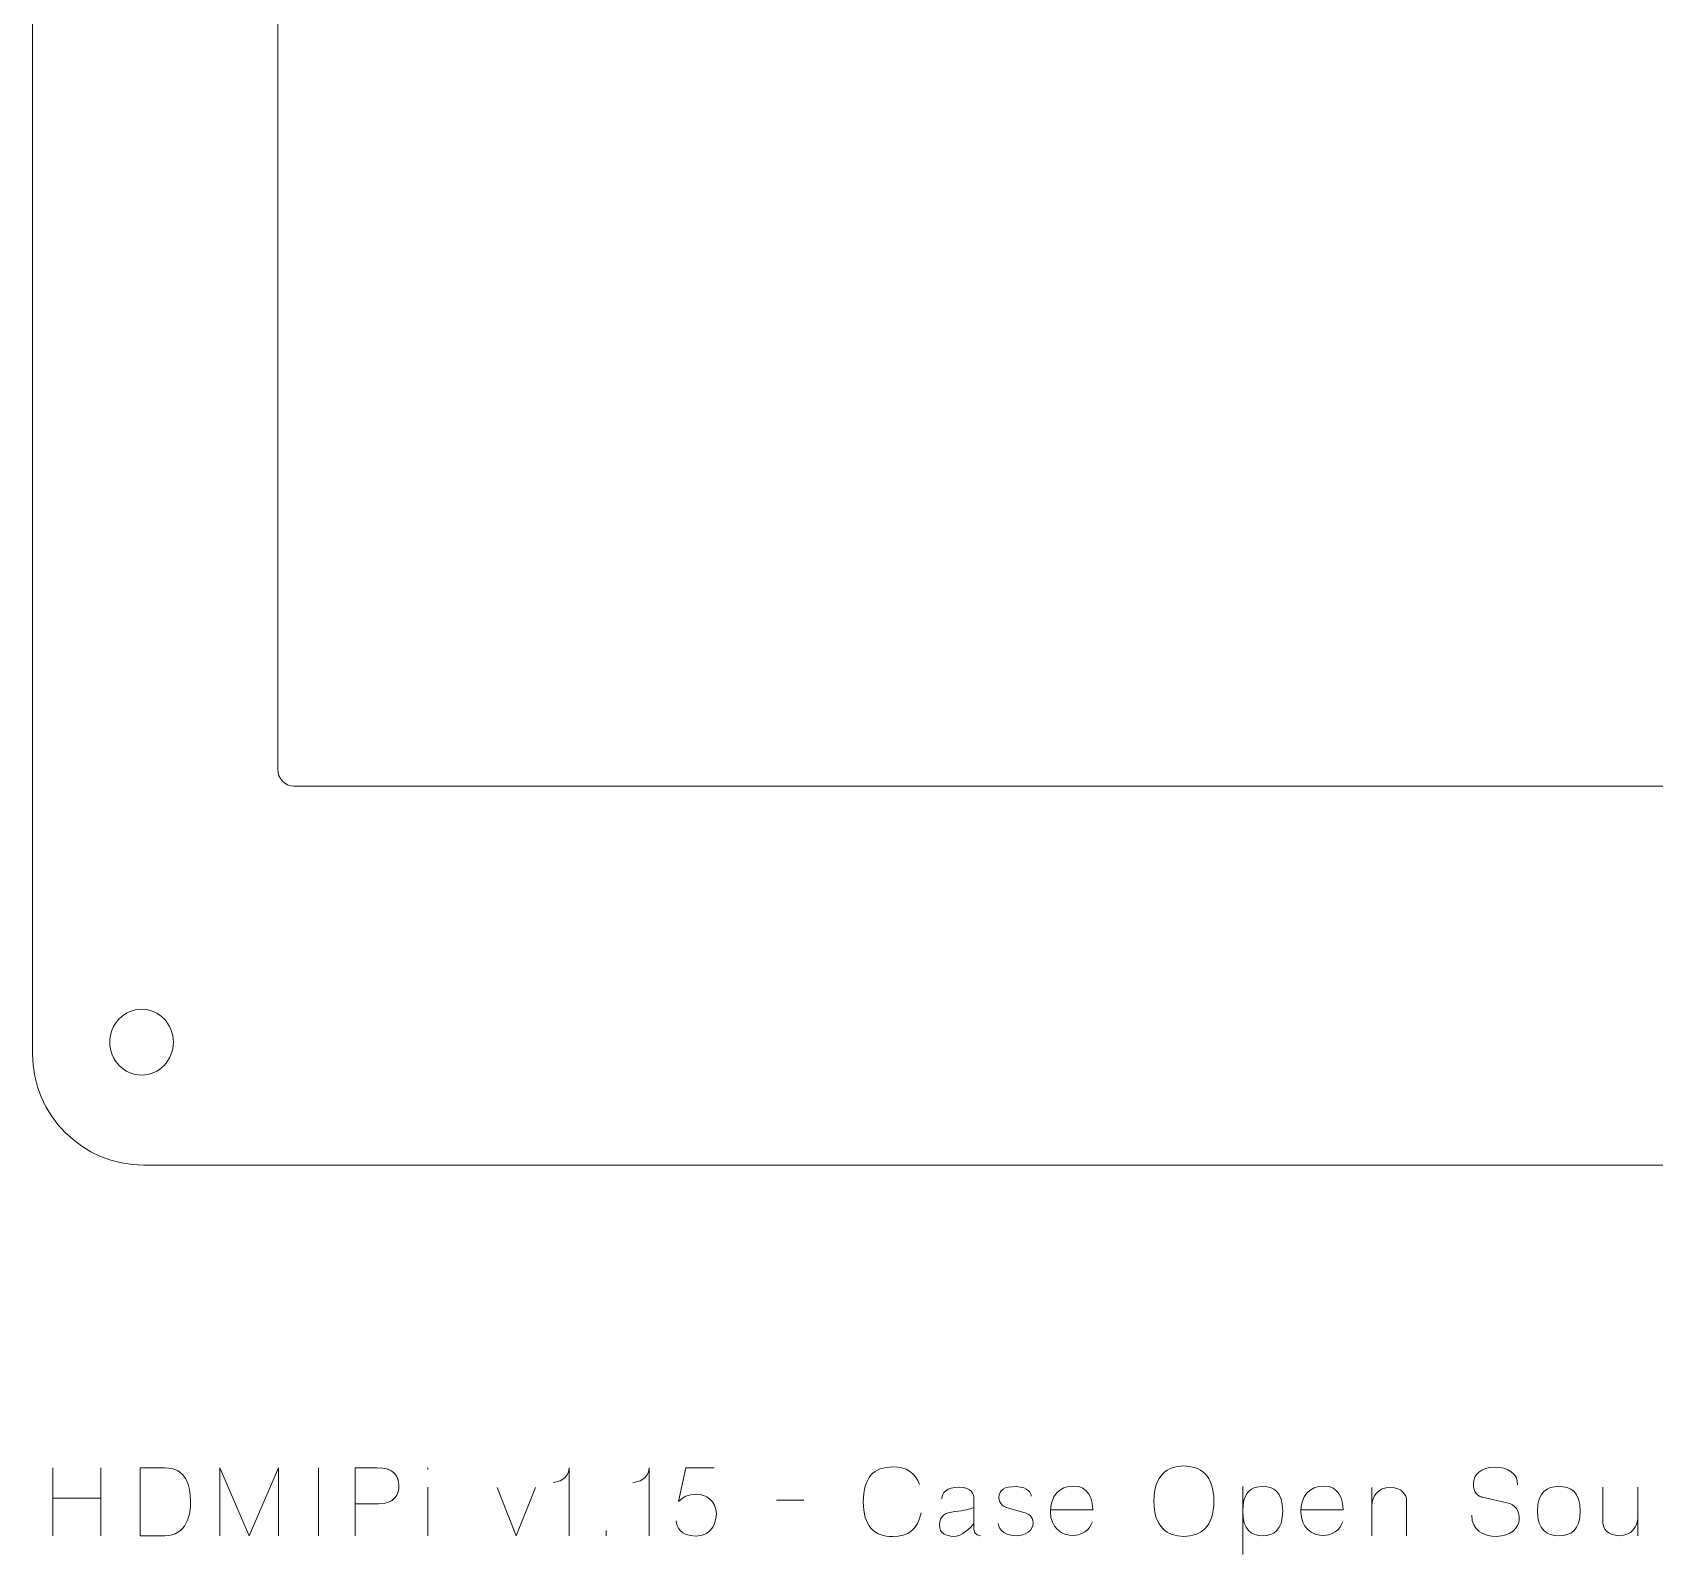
# Model space of a CAD drawing. Header units: inches. Extents: x -20.9 to 23.3, y -6.9 to 3.3.
# Drawn here: x -20.894 to -18.03, y -6.887 to -4.2 of the extents above; entities that cross this region are included whole.
import ezdxf

# ---------------------------------------------------------------- set-up
doc = ezdxf.new("R2010")
doc.units = ezdxf.units.IN
doc.header["$MEASUREMENT"] = 0
doc.layers.add('Layer 1', color=7, linetype='Continuous')

msp = doc.modelspace()

# ---------------------------------------------------------------- linework, layer by layer
at = {"layer": 'Layer 1', "color": 222, "lineweight": 9}
msp.add_lwpolyline([(-20.8576, -6.854), (-20.8576, -6.7876), (-20.7728, -6.7876), (-20.7728, -6.854), (-20.7728, -6.7341), (-20.7728, -6.7876), (-20.8576, -6.7876), (-20.8576, -6.7341), (-20.8576, -6.854)], dxfattribs=at)
at = {"layer": 'Layer 1', "color": 140, "lineweight": 9}
for points, knots in [([(-20.6968, -6.1997), (-20.805, -6.1997), (-20.8936, -6.1111), (-20.8936, -6.0028), (-20.8936, -6.0028), (-20.8936, 2.6586), (-20.8936, 2.6586), (-20.8936, 2.7668), (-20.805, 2.8554), (-20.6968, 2.8554), (-20.6968, 2.8554), (-15.1849, 2.8554), (-15.1849, 2.8554), (-15.0767, 2.8554), (-14.9881, 2.7668), (-14.9881, 2.6586), (-14.9881, 2.6586), (-14.9881, -6.0028), (-14.9881, -6.0028), (-14.9881, -6.1111), (-15.0767, -6.1997), (-15.1849, -6.1997), (-15.1849, -6.1997), (-20.6968, -6.1997), (-20.6968, -6.1997)], [0, 0, 0, 0, 1, 1, 1, 2, 2, 2, 3, 3, 3, 4, 4, 4, 5, 5, 5, 6, 6, 6, 7, 7, 7, 8, 8, 8, 8]), ([(-20.4324, -5.5304), (-20.4479, -5.5304), (-20.4605, -5.5169), (-20.4605, -5.5003), (-20.4605, -5.5003), (-20.4605, 2.1578), (-20.4605, 2.1578), (-20.4605, 2.1744), (-20.4479, 2.1879), (-20.4324, 2.1879), (-20.4324, 2.1879), (-15.6166, 2.1879), (-15.6166, 2.1879), (-15.6011, 2.1879), (-15.5885, 2.1744), (-15.5885, 2.1578), (-15.5885, 2.1578), (-15.5885, -5.5003), (-15.5885, -5.5003), (-15.5885, -5.5169), (-15.6011, -5.5304), (-15.6166, -5.5304), (-15.6166, -5.5304), (-20.4324, -5.5304), (-20.4324, -5.5304)], [0, 0, 0, 0, 1, 1, 1, 2, 2, 2, 3, 3, 3, 4, 4, 4, 5, 5, 5, 6, 6, 6, 7, 7, 7, 8, 8, 8, 8]), ([(-20.6448, -5.9825), (-20.6448, -6.0145), (-20.6699, -6.0405), (-20.7009, -6.0405), (-20.7319, -6.0405), (-20.757, -6.0145), (-20.757, -5.9825), (-20.757, -5.9504), (-20.7319, -5.9244), (-20.7009, -5.9244), (-20.6699, -5.9244), (-20.6448, -5.9504), (-20.6448, -5.9825)], [0, 0, 0, 0, 1, 1, 1, 2, 2, 2, 3, 3, 3, 4, 4, 4, 4])]:
    msp.add_open_spline(points, degree=3, knots=knots, dxfattribs=at)
at = {"layer": 'Layer 1', "color": 222, "lineweight": 9}
for points, knots in [([(-20.7033, -6.854), (-20.7033, -6.854), (-20.7033, -6.7339), (-20.7033, -6.7339), (-20.7033, -6.7339), (-20.66, -6.7339), (-20.66, -6.7339), (-20.6203, -6.7339), (-20.6155, -6.7672), (-20.6145, -6.7922), (-20.6135, -6.8172), (-20.622, -6.854), (-20.66, -6.854), (-20.66, -6.854), (-20.7033, -6.854), (-20.7033, -6.854)], [0, 0, 0, 0, 1, 1, 1, 2, 2, 2, 3, 3, 3, 4, 4, 4, 5, 5, 5, 5]), ([(-20.7033, -6.854), (-20.7033, -6.854), (-20.7033, -6.7339), (-20.7033, -6.7339), (-20.7033, -6.7339), (-20.66, -6.7339), (-20.66, -6.7339), (-20.6203, -6.7339), (-20.6155, -6.7672), (-20.6145, -6.7922), (-20.6135, -6.8172), (-20.622, -6.854), (-20.66, -6.854), (-20.66, -6.854), (-20.7033, -6.854), (-20.7033, -6.854)], [0, 0, 0, 0, 1, 1, 1, 2, 2, 2, 3, 3, 3, 4, 4, 4, 5, 5, 5, 5]), ([(-20.5626, -6.854), (-20.5626, -6.854), (-20.5626, -6.7339), (-20.5626, -6.7339), (-20.5626, -6.7339), (-20.511, -6.854), (-20.511, -6.854), (-20.511, -6.854), (-20.4592, -6.7339), (-20.4592, -6.7339), (-20.4592, -6.7339), (-20.4592, -6.854), (-20.4592, -6.854), (-20.4592, -6.854), (-20.4592, -6.7339), (-20.4592, -6.7339), (-20.4592, -6.7339), (-20.511, -6.854), (-20.511, -6.854), (-20.511, -6.854), (-20.5626, -6.7339), (-20.5626, -6.7339), (-20.5626, -6.7339), (-20.5626, -6.854), (-20.5626, -6.854)], [0, 0, 0, 0, 1, 1, 1, 2, 2, 2, 3, 3, 3, 4, 4, 4, 5, 5, 5, 6, 6, 6, 7, 7, 7, 8, 8, 8, 8]), ([(-20.3888, -6.7339), (-20.3888, -6.7339), (-20.3888, -6.854), (-20.3888, -6.854), (-20.3888, -6.854), (-20.3888, -6.7339), (-20.3888, -6.7339)], [0, 0, 0, 0, 1, 1, 1, 2, 2, 2, 2]), ([(-20.3236, -6.854), (-20.3236, -6.854), (-20.3236, -6.7339), (-20.3236, -6.7339), (-20.3236, -6.7339), (-20.2853, -6.7339), (-20.2853, -6.7339), (-20.2545, -6.7339), (-20.2475, -6.7486), (-20.2467, -6.7647), (-20.246, -6.7809), (-20.2547, -6.7977), (-20.2821, -6.7977), (-20.2821, -6.7977), (-20.3236, -6.7977), (-20.3236, -6.7977), (-20.3236, -6.7977), (-20.2821, -6.7977), (-20.2821, -6.7977), (-20.2552, -6.7977), (-20.246, -6.7809), (-20.2467, -6.7647), (-20.2475, -6.7486), (-20.2548, -6.7339), (-20.2853, -6.7339), (-20.2853, -6.7339), (-20.3236, -6.7339), (-20.3236, -6.7339), (-20.3236, -6.7339), (-20.3236, -6.854), (-20.3236, -6.854)], [0, 0, 0, 0, 1, 1, 1, 2, 2, 2, 3, 3, 3, 4, 4, 4, 5, 5, 5, 6, 6, 6, 7, 7, 7, 8, 8, 8, 9, 9, 9, 10, 10, 10, 10]), ([(-20.1955, -6.7338), (-20.1955, -6.7338), (-20.1955, -6.7368), (-20.1955, -6.7368), (-20.1955, -6.7368), (-20.1955, -6.7338), (-20.1955, -6.7338)], [0, 0, 0, 0, 1, 1, 1, 2, 2, 2, 2]), ([(-19.9461, -6.854), (-19.9461, -6.854), (-19.9461, -6.7339), (-19.9461, -6.7339), (-19.9461, -6.7544), (-19.966, -6.7592), (-19.9745, -6.7599), (-19.966, -6.7592), (-19.9461, -6.7544), (-19.9461, -6.7339), (-19.9461, -6.7339), (-19.9461, -6.854), (-19.9461, -6.854)], [0, 0, 0, 0, 1, 1, 1, 2, 2, 2, 3, 3, 3, 4, 4, 4, 4]), ([(-19.805, -6.854), (-19.805, -6.854), (-19.805, -6.7339), (-19.805, -6.7339), (-19.805, -6.7544), (-19.8248, -6.7592), (-19.8333, -6.7599), (-19.8248, -6.7592), (-19.805, -6.7544), (-19.805, -6.7339), (-19.805, -6.7339), (-19.805, -6.854), (-19.805, -6.854)], [0, 0, 0, 0, 1, 1, 1, 2, 2, 2, 3, 3, 3, 4, 4, 4, 4]), ([(-19.7398, -6.7339), (-19.7398, -6.7339), (-19.7531, -6.7936), (-19.7531, -6.7936), (-19.7436, -6.7856), (-19.7376, -6.7807), (-19.7211, -6.7807), (-19.7047, -6.7807), (-19.686, -6.7919), (-19.686, -6.8152), (-19.686, -6.8254), (-19.6915, -6.8545), (-19.7215, -6.8545), (-19.7513, -6.8545), (-19.7553, -6.8374), (-19.7573, -6.8275), (-19.7553, -6.8374), (-19.7513, -6.8545), (-19.7215, -6.8545), (-19.6915, -6.8545), (-19.686, -6.8254), (-19.686, -6.8152), (-19.686, -6.7919), (-19.7047, -6.7807), (-19.7211, -6.7807), (-19.7376, -6.7807), (-19.7436, -6.7856), (-19.7531, -6.7936), (-19.7531, -6.7936), (-19.7398, -6.7339), (-19.7398, -6.7339), (-19.7398, -6.7339), (-19.6898, -6.7339), (-19.6898, -6.7339), (-19.6898, -6.7339), (-19.7398, -6.7339), (-19.7398, -6.7339)], [0, 0, 0, 0, 1, 1, 1, 2, 2, 2, 3, 3, 3, 4, 4, 4, 5, 5, 5, 6, 6, 6, 7, 7, 7, 8, 8, 8, 9, 9, 9, 10, 10, 10, 11, 11, 11, 12, 12, 12, 12]), ([(-19.3247, -6.8137), (-19.33, -6.8424), (-19.3473, -6.8554), (-19.3747, -6.8554), (-19.4078, -6.8554), (-19.4266, -6.8365), (-19.4266, -6.7939), (-19.4266, -6.7514), (-19.4078, -6.7324), (-19.3747, -6.7324), (-19.351, -6.7324), (-19.3347, -6.7423), (-19.3273, -6.7636), (-19.3347, -6.7423), (-19.351, -6.7324), (-19.3747, -6.7324), (-19.4078, -6.7324), (-19.4266, -6.7514), (-19.4266, -6.7939), (-19.4266, -6.8365), (-19.4078, -6.8554), (-19.3747, -6.8554), (-19.3473, -6.8554), (-19.33, -6.8424), (-19.3247, -6.8137)], [0, 0, 0, 0, 1, 1, 1, 2, 2, 2, 3, 3, 3, 4, 4, 4, 5, 5, 5, 6, 6, 6, 7, 7, 7, 8, 8, 8, 8]), ([(-18.9136, -6.7931), (-18.9136, -6.7471), (-18.8898, -6.7308), (-18.8607, -6.7308), (-18.8315, -6.7308), (-18.8077, -6.7471), (-18.8077, -6.7931), (-18.8077, -6.839), (-18.8315, -6.855), (-18.8607, -6.855), (-18.8898, -6.855), (-18.9136, -6.839), (-18.9136, -6.7931)], [0, 0, 0, 0, 1, 1, 1, 2, 2, 2, 3, 3, 3, 4, 4, 4, 4]), ([(-18.9136, -6.7931), (-18.9136, -6.7471), (-18.8898, -6.7308), (-18.8607, -6.7308), (-18.8315, -6.7308), (-18.8077, -6.7471), (-18.8077, -6.7931), (-18.8077, -6.839), (-18.8315, -6.855), (-18.8607, -6.855), (-18.8898, -6.855), (-18.9136, -6.839), (-18.9136, -6.7931)], [0, 0, 0, 0, 1, 1, 1, 2, 2, 2, 3, 3, 3, 4, 4, 4, 4]), ([(-18.3525, -6.8177), (-18.3525, -6.8444), (-18.3322, -6.855), (-18.3083, -6.855), (-18.2842, -6.855), (-18.269, -6.8399), (-18.2685, -6.825), (-18.268, -6.8104), (-18.2755, -6.7987), (-18.2903, -6.7956), (-18.2903, -6.7956), (-18.3312, -6.7867), (-18.3312, -6.7867), (-18.3426, -6.7842), (-18.3495, -6.7776), (-18.3495, -6.7619), (-18.3495, -6.7463), (-18.3363, -6.7328), (-18.3123, -6.7328), (-18.2883, -6.7328), (-18.2709, -6.7441), (-18.2715, -6.7639), (-18.2709, -6.7441), (-18.2883, -6.7328), (-18.3123, -6.7328), (-18.3363, -6.7328), (-18.3495, -6.7463), (-18.3495, -6.7619), (-18.3495, -6.7776), (-18.343, -6.7841), (-18.3312, -6.7867), (-18.3312, -6.7867), (-18.2903, -6.7956), (-18.2903, -6.7956), (-18.2752, -6.7987), (-18.268, -6.8104), (-18.2685, -6.825), (-18.269, -6.8399), (-18.2842, -6.855), (-18.3083, -6.855), (-18.3322, -6.855), (-18.3525, -6.8444), (-18.3525, -6.8177)], [0, 0, 0, 0, 1, 1, 1, 2, 2, 2, 3, 3, 3, 4, 4, 4, 5, 5, 5, 6, 6, 6, 7, 7, 7, 8, 8, 8, 9, 9, 9, 10, 10, 10, 11, 11, 11, 12, 12, 12, 13, 13, 13, 14, 14, 14, 14]), ([(-20.1955, -6.7684), (-20.1955, -6.7684), (-20.1955, -6.8539), (-20.1955, -6.8539), (-20.1955, -6.8542), (-20.1955, -6.7684), (-20.1955, -6.7684)], [0, 0, 0, 0, 1, 1, 1, 2, 2, 2, 2]), ([(-20.0053, -6.7686), (-20.0053, -6.7686), (-20.0395, -6.854), (-20.0395, -6.854), (-20.0395, -6.854), (-20.0733, -6.7686), (-20.0733, -6.7686), (-20.0733, -6.7686), (-20.0395, -6.854), (-20.0395, -6.854), (-20.0395, -6.854), (-20.0053, -6.7686), (-20.0053, -6.7686)], [0, 0, 0, 0, 1, 1, 1, 2, 2, 2, 3, 3, 3, 4, 4, 4, 4]), ([(-19.2195, -6.854), (-19.2195, -6.854), (-19.2313, -6.8532), (-19.2313, -6.8432), (-19.2313, -6.8432), (-19.2313, -6.7884), (-19.2313, -6.7884), (-19.2313, -6.7814), (-19.2348, -6.7681), (-19.2573, -6.7681), (-19.2798, -6.7681), (-19.2881, -6.7782), (-19.2881, -6.7887), (-19.2881, -6.7782), (-19.2798, -6.7681), (-19.2573, -6.7681), (-19.2348, -6.7681), (-19.2313, -6.7814), (-19.2313, -6.7884), (-19.2313, -6.7884), (-19.2313, -6.8432), (-19.2313, -6.8432), (-19.2313, -6.8532), (-19.2195, -6.854), (-19.2195, -6.854)], [0, 0, 0, 0, 1, 1, 1, 2, 2, 2, 3, 3, 3, 4, 4, 4, 5, 5, 5, 6, 6, 6, 7, 7, 7, 8, 8, 8, 8]), ([(-19.1303, -6.7839), (-19.13, -6.7797), (-19.1355, -6.7681), (-19.1565, -6.7672), (-19.1775, -6.7667), (-19.1871, -6.7734), (-19.1871, -6.7862), (-19.1871, -6.7992), (-19.1763, -6.8032), (-19.1723, -6.8044), (-19.1723, -6.8044), (-19.1408, -6.8137), (-19.1408, -6.8137), (-19.1367, -6.8147), (-19.1267, -6.8192), (-19.1267, -6.8315), (-19.1267, -6.8439), (-19.1398, -6.854), (-19.1565, -6.854), (-19.1731, -6.854), (-19.1883, -6.8452), (-19.1883, -6.8322), (-19.1883, -6.8452), (-19.1731, -6.854), (-19.1565, -6.854), (-19.1398, -6.854), (-19.1267, -6.8439), (-19.1267, -6.8315), (-19.1267, -6.8192), (-19.1367, -6.8147), (-19.1408, -6.8137), (-19.1408, -6.8137), (-19.1723, -6.8044), (-19.1723, -6.8044), (-19.1763, -6.8032), (-19.1871, -6.7992), (-19.1871, -6.7862), (-19.1871, -6.7734), (-19.1775, -6.7667), (-19.1565, -6.7672), (-19.1355, -6.7681), (-19.13, -6.7797), (-19.1303, -6.7839)], [0, 0, 0, 0, 1, 1, 1, 2, 2, 2, 3, 3, 3, 4, 4, 4, 5, 5, 5, 6, 6, 6, 7, 7, 7, 8, 8, 8, 9, 9, 9, 10, 10, 10, 11, 11, 11, 12, 12, 12, 13, 13, 13, 14, 14, 14, 14]), ([(-19.096, -6.8084), (-19.096, -6.8084), (-19.0215, -6.8084), (-19.0215, -6.8084), (-19.0215, -6.7899), (-19.0288, -6.7662), (-19.0553, -6.7662), (-19.0816, -6.7662), (-19.0961, -6.7842), (-19.0961, -6.8117), (-19.0961, -6.8394), (-19.0775, -6.854), (-19.0553, -6.8534), (-19.033, -6.8527), (-19.0233, -6.8354), (-19.0222, -6.8292), (-19.0233, -6.8354), (-19.033, -6.8527), (-19.0553, -6.8534), (-19.0775, -6.854), (-19.0961, -6.8394), (-19.0961, -6.8117), (-19.0961, -6.7842), (-19.0816, -6.7662), (-19.0553, -6.7662), (-19.0288, -6.7662), (-19.0215, -6.7899), (-19.0215, -6.8084), (-19.0215, -6.8084), (-19.096, -6.8084), (-19.096, -6.8084)], [0, 0, 0, 0, 1, 1, 1, 2, 2, 2, 3, 3, 3, 4, 4, 4, 5, 5, 5, 6, 6, 6, 7, 7, 7, 8, 8, 8, 9, 9, 9, 10, 10, 10, 10]), ([(-18.7568, -6.8872), (-18.7568, -6.8872), (-18.7568, -6.7669), (-18.7568, -6.7669), (-18.7568, -6.7669), (-18.7568, -6.8872), (-18.7568, -6.8872)], [0, 0, 0, 0, 1, 1, 1, 2, 2, 2, 2]), ([(-18.7215, -6.854), (-18.7022, -6.854), (-18.6862, -6.8442), (-18.6862, -6.8104), (-18.6862, -6.7767), (-18.7022, -6.7669), (-18.7215, -6.7669), (-18.7408, -6.7669), (-18.7567, -6.7767), (-18.7567, -6.8104), (-18.7567, -6.8442), (-18.7408, -6.854), (-18.7215, -6.854)], [0, 0, 0, 0, 1, 1, 1, 2, 2, 2, 3, 3, 3, 4, 4, 4, 4]), ([(-18.7215, -6.854), (-18.7022, -6.854), (-18.6862, -6.8442), (-18.6862, -6.8104), (-18.6862, -6.7767), (-18.7022, -6.7669), (-18.7215, -6.7669), (-18.7408, -6.7669), (-18.7567, -6.7767), (-18.7567, -6.8104), (-18.7567, -6.8442), (-18.7408, -6.854), (-18.7215, -6.854)], [0, 0, 0, 0, 1, 1, 1, 2, 2, 2, 3, 3, 3, 4, 4, 4, 4]), ([(-18.5795, -6.8084), (-18.5795, -6.7899), (-18.5868, -6.7662), (-18.6133, -6.7662), (-18.6396, -6.7662), (-18.6541, -6.7842), (-18.6541, -6.8117), (-18.6541, -6.8394), (-18.6355, -6.854), (-18.6133, -6.8534), (-18.591, -6.8527), (-18.5813, -6.8354), (-18.5802, -6.8292), (-18.5813, -6.8354), (-18.591, -6.8527), (-18.6133, -6.8534), (-18.6355, -6.854), (-18.6541, -6.8394), (-18.6541, -6.8117), (-18.6541, -6.7842), (-18.6396, -6.7662), (-18.6133, -6.7662), (-18.5868, -6.7662), (-18.5795, -6.7899), (-18.5795, -6.8084), (-18.5795, -6.8084), (-18.654, -6.8084), (-18.654, -6.8084), (-18.654, -6.8084), (-18.5795, -6.8084), (-18.5795, -6.8084)], [0, 0, 0, 0, 1, 1, 1, 2, 2, 2, 3, 3, 3, 4, 4, 4, 5, 5, 5, 6, 6, 6, 7, 7, 7, 8, 8, 8, 9, 9, 9, 10, 10, 10, 10]), ([(-18.4674, -6.854), (-18.4674, -6.854), (-18.4674, -6.7907), (-18.4674, -6.7907), (-18.4674, -6.7831), (-18.475, -6.7687), (-18.4962, -6.7686), (-18.5175, -6.7684), (-18.5287, -6.7849), (-18.5287, -6.8002), (-18.5287, -6.7849), (-18.5175, -6.7684), (-18.4962, -6.7686), (-18.475, -6.7687), (-18.4674, -6.7831), (-18.4674, -6.7907), (-18.4674, -6.7907), (-18.4674, -6.854), (-18.4674, -6.854)], [0, 0, 0, 0, 1, 1, 1, 2, 2, 2, 3, 3, 3, 4, 4, 4, 5, 5, 5, 6, 6, 6, 6]), ([(-18.5287, -6.854), (-18.5287, -6.854), (-18.5287, -6.7686), (-18.5287, -6.7686), (-18.5287, -6.7686), (-18.5287, -6.854), (-18.5287, -6.854)], [0, 0, 0, 0, 1, 1, 1, 2, 2, 2, 2]), ([(-18.2363, -6.8104), (-18.2363, -6.7767), (-18.2191, -6.7669), (-18.1985, -6.7669), (-18.1777, -6.7669), (-18.1607, -6.7767), (-18.1607, -6.8104), (-18.1607, -6.8442), (-18.1777, -6.854), (-18.1985, -6.854), (-18.2191, -6.854), (-18.2363, -6.8442), (-18.2363, -6.8104)], [0, 0, 0, 0, 1, 1, 1, 2, 2, 2, 3, 3, 3, 4, 4, 4, 4]), ([(-18.2363, -6.8104), (-18.2363, -6.7767), (-18.2191, -6.7669), (-18.1985, -6.7669), (-18.1777, -6.7669), (-18.1607, -6.7767), (-18.1607, -6.8104), (-18.1607, -6.8442), (-18.1777, -6.854), (-18.1985, -6.854), (-18.2191, -6.854), (-18.2363, -6.8442), (-18.2363, -6.8104)], [0, 0, 0, 0, 1, 1, 1, 2, 2, 2, 3, 3, 3, 4, 4, 4, 4]), ([(-18.1208, -6.7682), (-18.1208, -6.7682), (-18.1208, -6.8317), (-18.1208, -6.8317), (-18.1208, -6.8394), (-18.1132, -6.8537), (-18.092, -6.8539), (-18.0707, -6.854), (-18.0594, -6.8375), (-18.0594, -6.8222), (-18.0594, -6.8375), (-18.0707, -6.854), (-18.092, -6.8539), (-18.1132, -6.8537), (-18.1208, -6.8394), (-18.1208, -6.8317), (-18.1208, -6.8317), (-18.1208, -6.7682), (-18.1208, -6.7682)], [0, 0, 0, 0, 1, 1, 1, 2, 2, 2, 3, 3, 3, 4, 4, 4, 5, 5, 5, 6, 6, 6, 6]), ([(-18.0594, -6.7682), (-18.0594, -6.7682), (-18.0594, -6.8539), (-18.0594, -6.8539), (-18.0594, -6.8539), (-18.0594, -6.7682), (-18.0594, -6.7682)], [0, 0, 0, 0, 1, 1, 1, 2, 2, 2, 2]), ([(-19.5315, -6.7912), (-19.5315, -6.7912), (-19.58, -6.7912), (-19.58, -6.7912), (-19.58, -6.7912), (-19.5315, -6.7912), (-19.5315, -6.7912)], [0, 0, 0, 0, 1, 1, 1, 2, 2, 2, 2]), ([(-19.2313, -6.8322), (-19.2363, -6.8394), (-19.2535, -6.8555), (-19.2671, -6.855), (-19.281, -6.8545), (-19.292, -6.8502), (-19.292, -6.8349), (-19.292, -6.8194), (-19.2826, -6.8129), (-19.265, -6.8112), (-19.2475, -6.8096), (-19.2397, -6.8069), (-19.2313, -6.8046), (-19.2397, -6.8069), (-19.2475, -6.8096), (-19.265, -6.8112), (-19.2826, -6.8129), (-19.292, -6.8194), (-19.292, -6.8349), (-19.292, -6.8502), (-19.281, -6.8545), (-19.2671, -6.855), (-19.2535, -6.8555), (-19.2363, -6.8394), (-19.2313, -6.8322)], [0, 0, 0, 0, 1, 1, 1, 2, 2, 2, 3, 3, 3, 4, 4, 4, 5, 5, 5, 6, 6, 6, 7, 7, 7, 8, 8, 8, 8]), ([(-19.8805, -6.8449), (-19.8805, -6.8449), (-19.8805, -6.854), (-19.8805, -6.854), (-19.8805, -6.854), (-19.8805, -6.8449), (-19.8805, -6.8449)], [0, 0, 0, 0, 1, 1, 1, 2, 2, 2, 2])]:
    msp.add_open_spline(points, degree=3, knots=knots, dxfattribs=at)

doc.saveas('drawing.dxf')
